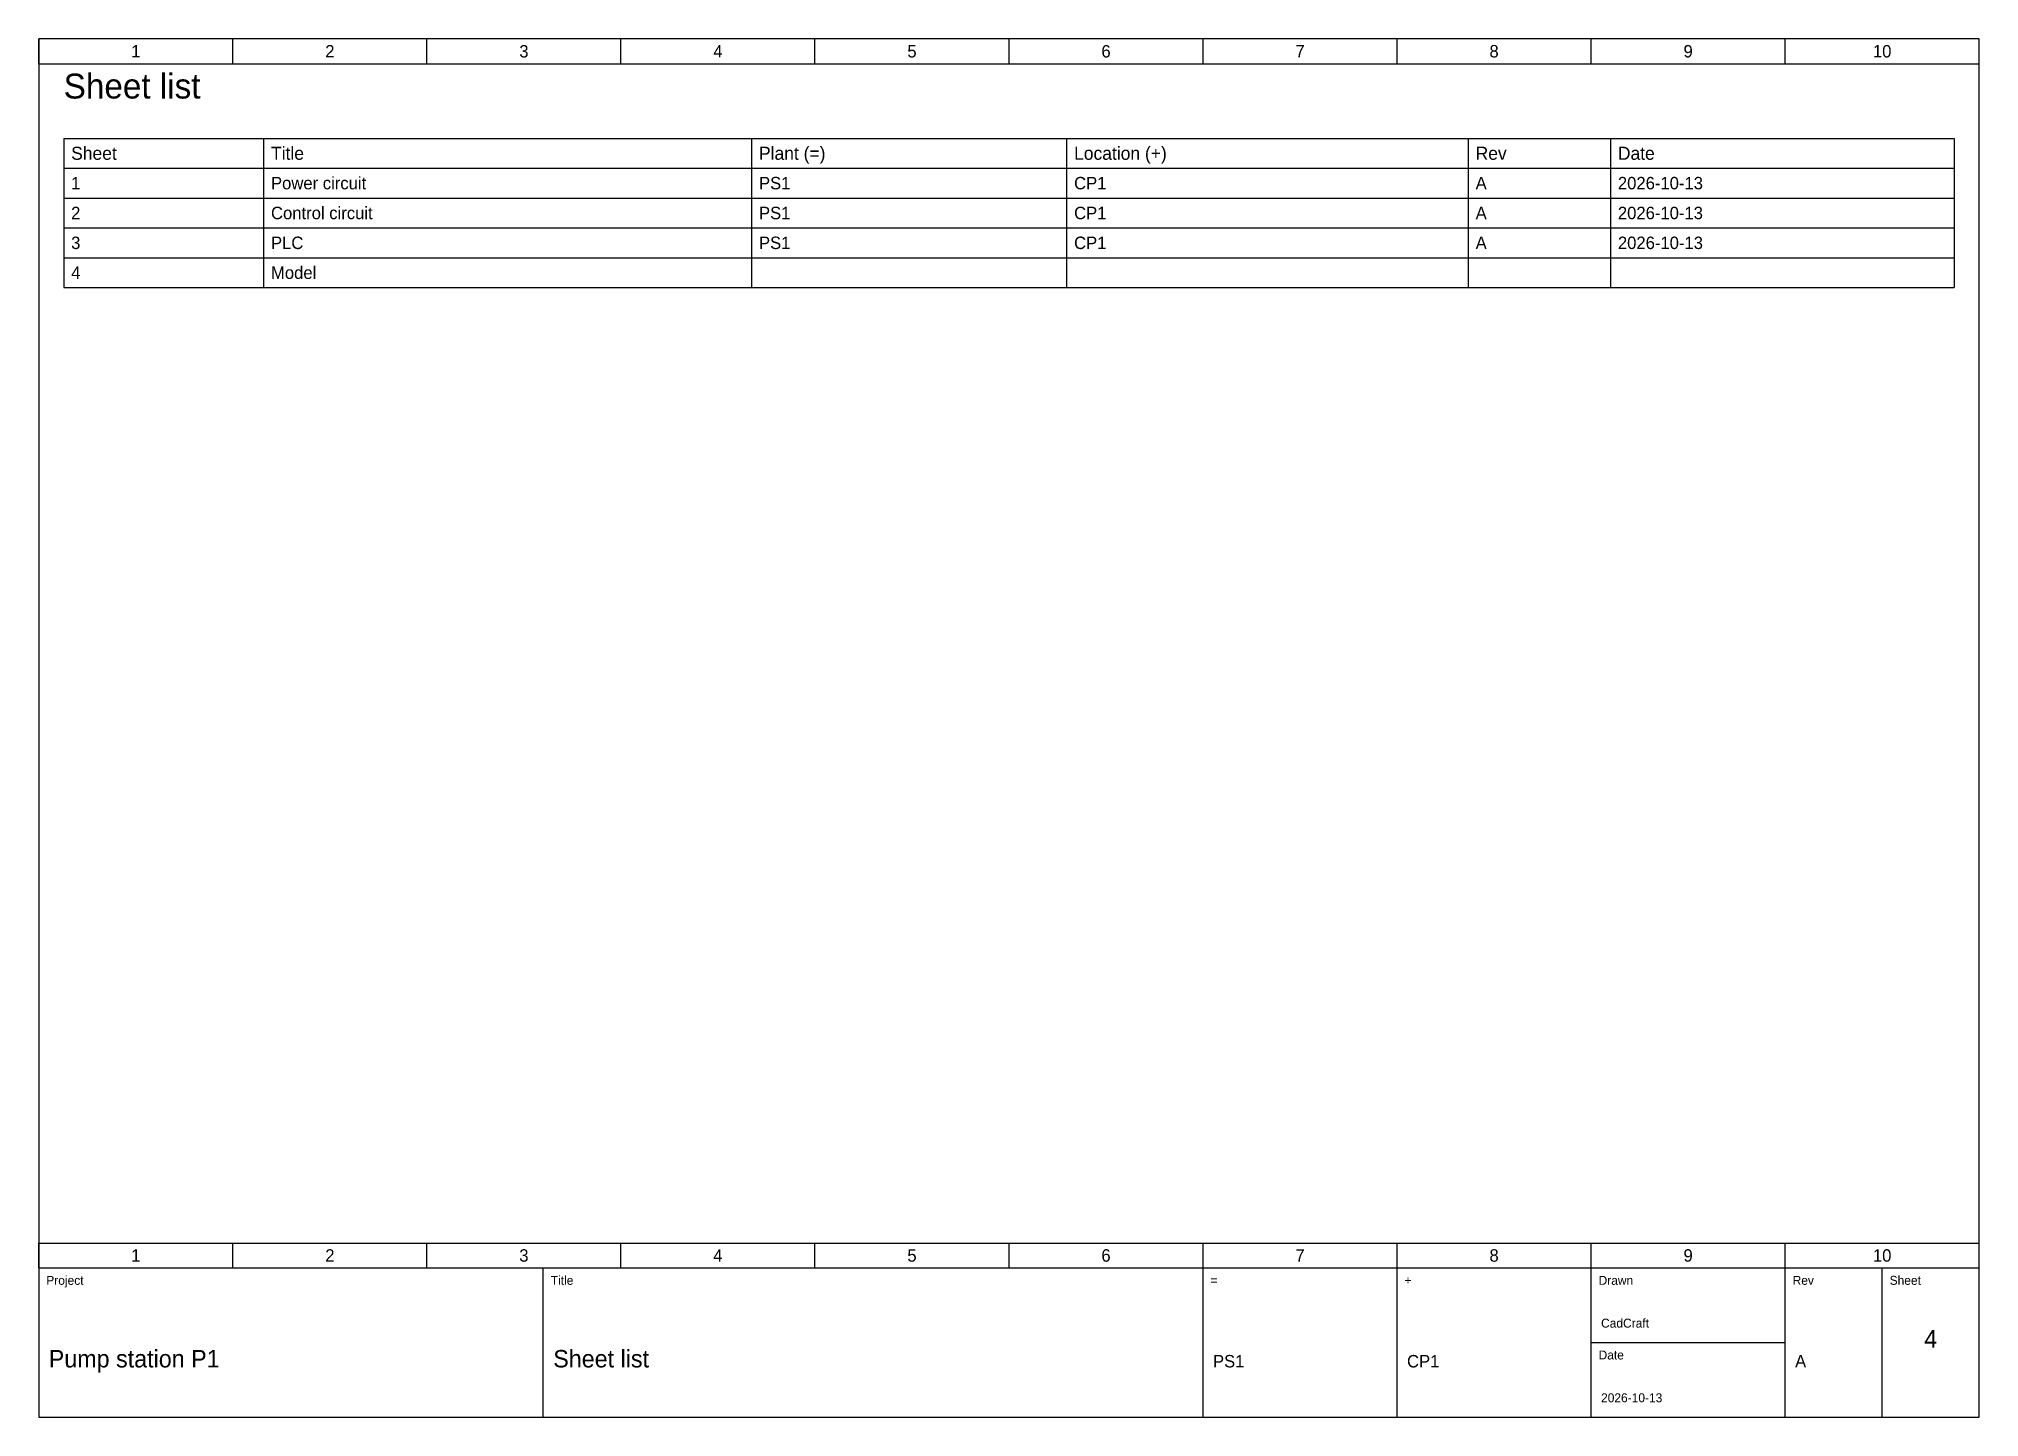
# Paper-space layout 'Sheet list' of a CAD drawing. Header units: millimetres. Extents: x 20 to 410, y 10 to 287.
import ezdxf
from ezdxf.enums import TextEntityAlignment as Align

# ---------------------------------------------------------------- set-up
doc = ezdxf.new("R2010")
doc.units = ezdxf.units.MM
doc.layers.add('EL-FRAME', color=7, linetype='Continuous')
doc.layers.add('EL-REPORT', color=7, linetype='Continuous')

# ---------------------------------------------------------------- blocks, each defined once
blk = doc.blocks.new('EL_FRAME_A3')
for p, q in [((20, 282), (20, 287)), ((59, 282), (59, 287)), ((98, 282), (98, 287)), ((137, 282), (137, 287)), ((176, 282), (176, 287)), ((215, 282), (215, 287)), ((254, 282), (254, 287)), ((293, 282), (293, 287)), ((332, 282), (332, 287)), ((371, 282), (371, 287)), ((410, 282), (410, 287)), ((20, 282), (410, 282)), ((20, 45), (410, 45)), ((20, 40), (20, 45)), ((59, 40), (59, 45)), ((98, 40), (98, 45)), ((137, 40), (137, 45)), ((176, 40), (176, 45)), ((215, 40), (215, 45)), ((254, 40), (254, 45)), ((293, 40), (293, 45)), ((332, 40), (332, 45)), ((371, 40), (371, 45)), ((410, 40), (410, 45)), ((20, 40), (410, 40)), ((121.4, 10), (121.4, 40)), ((254, 10), (254, 40)), ((293, 10), (293, 40)), ((332, 10), (332, 40)), ((371, 10), (371, 40)), ((390.5, 10), (390.5, 40)), ((332, 25), (371, 25))]:
    blk.add_line(p, q)
at = {"flags": 128}
blk.add_lwpolyline([(20, 10), (410, 10), (410, 287), (20, 287)], close=True, dxfattribs=at)
for s, p in [('1', (39.5, 284.5)), ('2', (78.5, 284.5)), ('3', (117.5, 284.5)), ('4', (156.5, 284.5)), ('5', (195.5, 284.5)), ('6', (234.5, 284.5)), ('7', (273.5, 284.5)), ('8', (312.5, 284.5)), ('9', (351.5, 284.5)), ('10', (390.5, 284.5)), ('1', (39.5, 42.5)), ('2', (78.5, 42.5)), ('3', (117.5, 42.5)), ('4', (156.5, 42.5)), ('5', (195.5, 42.5)), ('6', (234.5, 42.5)), ('7', (273.5, 42.5)), ('8', (312.5, 42.5)), ('9', (351.5, 42.5)), ('10', (390.5, 42.5))]:
    blk.add_text(s, height=2.5).set_placement(p, align=Align.MIDDLE_CENTER)
for s, p in [('Project', (21.5, 37.5)), ('Title', (122.9, 37.5)), ('=', (255.5, 37.5)), ('+', (294.5, 37.5)), ('Drawn', (333.5, 37.5)), ('Rev', (372.5, 37.5)), ('Sheet', (392, 37.5)), ('Date', (333.5, 22.5))]:
    blk.add_text(s, height=1.8).set_placement(p, align=Align.MIDDLE_LEFT)
for tag, p, height in [('DRAWN', (334, 28), 1.8), ('PROJECT', (22, 20), 3.5), ('TITLE', (123.4, 20), 3.5), ('PLANT', (256, 20), 2.5), ('LOC', (295, 20), 2.5), ('REV', (373, 20), 2.5), ('DATE', (334, 13), 1.8)]:
    blk.add_attdef(tag, p, '', height=height)
for tag, height, p in [('SHEET', 3.5, (400.25, 24)), ('SHEETS', 1.8, (400.25, 16))]:
    blk.add_attdef(tag, text='', height=height).set_placement(p, align=Align.CENTER)
at = {"flags": 3}
blk.add_attdef('EL', (0, 0), '', height=1, dxfattribs=at)

psp = doc.layouts.new('Sheet list')

# ---------------------------------------------------------------- linework, layer by layer
at = {"layer": 'EL-REPORT'}
for p, q in [((25, 267), (405, 267)), ((25, 267), (25, 237)), ((65.17, 267), (65.17, 237)), ((163.25, 267), (163.25, 237)), ((226.58, 267), (226.58, 237)), ((307.29, 267), (307.29, 237)), ((335.88, 267), (335.88, 237)), ((405, 267), (405, 237)), ((25, 261), (405, 261)), ((25, 255), (405, 255)), ((25, 249), (405, 249)), ((25, 243), (405, 243)), ((25, 237), (405, 237))]:
    psp.add_line(p, q, dxfattribs=at)

# ---------------------------------------------------------------- block references
at = {"layer": 'EL-FRAME'}
psp.add_blockref('EL_FRAME_A3', (0, 0), dxfattribs=at).add_auto_attribs({'PROJECT': 'Pump station P1', 'TITLE': 'Sheet list', 'PLANT': 'PS1', 'LOC': 'CP1', 'DRAWN': 'CadCraft', 'DATE': '2026-10-13', 'REV': 'A', 'SHEET': '4'})

# ---------------------------------------------------------------- texts
at = {"layer": 'EL-REPORT'}
psp.add_text('Sheet list', height=5, dxfattribs=at).set_placement((25, 275))
for s, height, p in [('Sheet', 2.625, (26.5, 264)), ('Title', 2.625, (66.67, 264)), ('Plant (=)', 2.625, (164.75, 264)), ('Location (+)', 2.625, (228.08, 264)), ('Rev', 2.625, (308.79, 264)), ('Date', 2.625, (337.38, 264)), ('1', 2.5, (26.5, 258)), ('Power circuit', 2.5, (66.67, 258)), ('PS1', 2.5, (164.75, 258)), ('CP1', 2.5, (228.08, 258)), ('A', 2.5, (308.79, 258)), ('2026-10-13', 2.5, (337.38, 258)), ('2', 2.5, (26.5, 252)), ('Control circuit', 2.5, (66.67, 252)), ('PS1', 2.5, (164.75, 252)), ('CP1', 2.5, (228.08, 252)), ('A', 2.5, (308.79, 252)), ('2026-10-13', 2.5, (337.38, 252)), ('3', 2.5, (26.5, 246)), ('PLC', 2.5, (66.67, 246)), ('PS1', 2.5, (164.75, 246)), ('CP1', 2.5, (228.08, 246)), ('A', 2.5, (308.79, 246)), ('2026-10-13', 2.5, (337.38, 246)), ('4', 2.5, (26.5, 240)), ('Model', 2.5, (66.67, 240))]:
    psp.add_text(s, height=height, dxfattribs=at).set_placement(p, align=Align.MIDDLE_LEFT)

doc.saveas('drawing.dxf')
